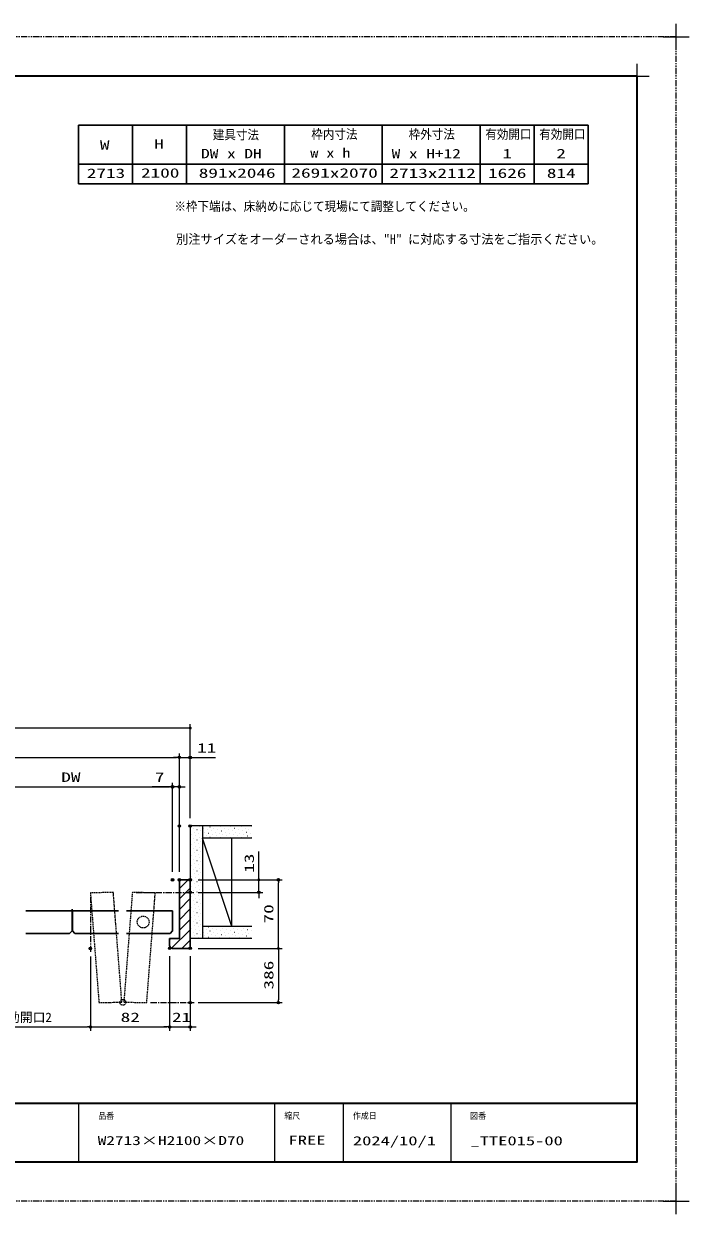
# Model space of a CAD drawing. Units: millimetres, scale not verified. Extents: x -1306 to 1306, y -607 to 607.
# Drawn here: x -279 to 400, y -607 to 607 of the extents above; entities that cross this region are included whole.
import ezdxf
from ezdxf.enums import TextEntityAlignment as Align

# ---------------------------------------------------------------- set-up
doc = ezdxf.new("R2010")
doc.units = ezdxf.units.MM
doc.header["$LTSCALE"] = 5
doc.header["$PDMODE"] = 32
doc.header["$PDSIZE"] = 2.5
for name, pattern in [('USER1', [0.375, 0.25, -0.125]), ('USER2', [2.5, 1.25, -0.25, 0.25, -0.25, 0.25, -0.25]), ('USER3', [2, 1.25, -0.25, 0.25, -0.25])]:
    doc.linetypes.add(name, pattern=pattern)
for name, color, linetype, lineweight in [('0-1_線(白)', 7, 'Continuous', 30), ('0-2_線(黄)', 2, 'Continuous', 15), ('0-4_点線(水)', 4, 'USER1', 9), ('0-5_ハッチング', 6, 'Continuous', 9), ('0-6_点線(黄)', 2, 'USER1', 15), ('0-7_寸法線', 3, 'Continuous', 13), ('0-8_陰線', 4, 'USER2', 9), ('0-9_0', 3, 'Continuous', 25), ('0-A_DEFPOINTS', 7, 'Continuous', 5), ('0-B_中心線', 3, 'USER3', 9), ('0-C_図面枠', 7, 'Continuous', 35), ('0-D_一般', 7, 'Continuous', 5)]:
    doc.layers.add(name, color=color, linetype=linetype, lineweight=lineweight)
doc.styles.add('ＭＳ ゴシック', font='')
doc.styles.get('ＭＳ ゴシック').set_extended_font_data('MS Gothic')

# ---------------------------------------------------------------- blocks, each defined once
blk = doc.blocks.new('_DOT')
at = {"layer": '0-9_0'}
blk.add_line((-2.5, 0), (-5, 0), dxfattribs=at)
for points in [[(0, 0), (-2.5, 0), (-2.48, 0.313)], [(0, 0), (-2.48, -0.313), (-2.5, 0)], [(0, 0), (-2.48, 0.313), (-2.421, 0.622)], [(0, 0), (-2.421, -0.622), (-2.48, -0.313)], [(0, 0), (-2.421, 0.622), (-2.324, 0.92)], [(0, 0), (-2.324, -0.92), (-2.421, -0.622)], [(0, 0), (-2.324, 0.92), (-2.191, 1.204)], [(0, 0), (-2.191, -1.204), (-2.324, -0.92)], [(0, 0), (-2.191, 1.204), (-2.023, 1.469)], [(0, 0), (-2.023, -1.469), (-2.191, -1.204)], [(0, 0), (-2.023, 1.469), (-1.822, 1.711)], [(0, 0), (-1.822, -1.711), (-2.023, -1.469)], [(0, 0), (-1.822, 1.711), (-1.594, 1.926)], [(0, 0), (-1.594, -1.926), (-1.822, -1.711)], [(0, 0), (-1.594, 1.926), (-1.34, 2.111)], [(0, 0), (-1.34, -2.111), (-1.594, -1.926)], [(0, 0), (-1.34, 2.111), (-1.064, 2.262)], [(0, 0), (-1.064, -2.262), (-1.34, -2.111)], [(0, 0), (-1.064, 2.262), (-0.773, 2.378)], [(0, 0), (-0.773, -2.378), (-1.064, -2.262)], [(0, 0), (-0.773, 2.378), (-0.468, 2.456)], [(0, 0), (-0.468, -2.456), (-0.773, -2.378)], [(0, 0), (-0.468, 2.456), (-0.157, 2.495)], [(0, 0), (-0.157, -2.495), (-0.468, -2.456)], [(0, 0), (-0.157, 2.495), (0.157, 2.495)], [(0, 0), (0.157, -2.495), (-0.157, -2.495)], [(0, 0), (0.157, 2.495), (0.468, 2.456)], [(0, 0), (0.468, 2.456), (0.773, 2.378)], [(0, 0), (0.773, 2.378), (1.064, 2.262)], [(0, 0), (1.064, 2.262), (1.34, 2.111)], [(0, 0), (1.34, 2.111), (1.594, 1.926)], [(0, 0), (1.594, 1.926), (1.822, 1.711)], [(0, 0), (1.822, 1.711), (2.023, 1.469)], [(0, 0), (2.023, 1.469), (2.191, 1.204)], [(0, 0), (2.191, 1.204), (2.324, 0.92)], [(0, 0), (2.324, 0.92), (2.421, 0.622)], [(0, 0), (2.421, 0.622), (2.48, 0.313)], [(0, 0), (2.48, 0.313), (2.5, 0)], [(0, 0), (0.468, -2.456), (0.157, -2.495)], [(0, 0), (0.773, -2.378), (0.468, -2.456)], [(0, 0), (1.064, -2.262), (0.773, -2.378)], [(0, 0), (1.34, -2.111), (1.064, -2.262)], [(0, 0), (1.594, -1.926), (1.34, -2.111)], [(0, 0), (1.822, -1.711), (1.594, -1.926)], [(0, 0), (2.023, -1.469), (1.822, -1.711)], [(0, 0), (2.191, -1.204), (2.023, -1.469)], [(0, 0), (2.324, -0.92), (2.191, -1.204)], [(0, 0), (2.421, -0.622), (2.324, -0.92)], [(0, 0), (2.48, -0.313), (2.421, -0.622)], [(0, 0), (2.5, 0), (2.48, -0.313)]]:
    blk.add_solid(points, dxfattribs=at)
blk = doc.blocks.new('グループ-13-1')
at = {"layer": '0-D_一般'}
for p, q in [((62041.6, -14029.5), (62041.6, -13365.5)), ((61709.6, -13697.5), (62373.6, -13697.5))]:
    blk.add_line(p, q, dxfattribs=at)

msp = doc.modelspace()

# ---------------------------------------------------------------- linework, layer by layer
at = {"layer": '0-1_線(白)'}
for p, q in [((-222.964, 504), (-222.964, 444)), ((-222.964, 504), (297.036, 504)), ((-167.964, 504), (-167.964, 444)), ((-112.964, 504), (-112.964, 444)), ((-12.964, 504), (-12.964, 444)), ((87.036, 504), (87.036, 444)), ((187.036, 504), (187.036, 444)), ((242.036, 504), (242.036, 444)), ((297.036, 504), (297.036, 444)), ((-222.964, 464), (297.036, 464)), ((-222.964, 444), (297.036, 444)), ((-109.067, -266.126), (-120.067, -266.126)), ((-229.692, -297.719), (-276.754, -297.719)), ((-229.692, -318.219), (-229.692, -297.719)), ((-229.192, -297.719), (-229.192, -318.219)), ((-182.129, -297.719), (-229.192, -297.719)), ((-127.067, -297.719), (-174.129, -297.719)), ((-127.067, -318.219), (-127.067, -297.719)), ((-232.192, -320.719), (-276.754, -320.719)), ((-232.192, -320.719), (-229.692, -318.219)), ((-229.192, -318.219), (-226.692, -320.719)), ((-226.692, -320.719), (-182.129, -320.719)), ((-174.129, -320.719), (-129.567, -320.719)), ((-129.567, -320.719), (-127.067, -318.219))]:
    msp.add_line(p, q, dxfattribs=at)
for points in [[(-130.067, -333.126), (-130.067, -326.126), (-120.067, -326.126), (-120.067, -266.126)], [(-109.067, -266.126), (-109.067, -336.126), (-127.067, -336.126)]]:
    msp.add_lwpolyline(points, dxfattribs=at)
msp.add_arc((-127.067, -333.126), 3, 180, 270, dxfattribs=at)
at = {"layer": '0-2_線(黄)'}
for p, q in [((-46.226, -211.126), (-109.067, -211.126)), ((-109.067, -211.126), (-109.067, -266.126)), ((-96.567, -211.126), (-96.567, -326.126)), ((-46.226, -223.626), (-96.567, -223.626)), ((-66.567, -313.626), (-96.567, -223.626)), ((-66.567, -313.626), (-66.567, -223.626)), ((-46.226, -313.626), (-96.567, -313.626)), ((-46.226, -326.126), (-109.067, -326.126))]:
    msp.add_line(p, q, dxfattribs=at)
at = {"layer": '0-4_点線(水)'}
for p, q in [((-228.942, -296.719), (-229.942, -296.719)), ((-229.442, -297.219), (-229.442, -296.219))]:
    msp.add_line(p, q, dxfattribs=at)
msp.add_circle((-157.067, -309.219), 6, dxfattribs=at)
at = {"layer": '0-5_ハッチング'}
for p, q in [((-108.772, -216.005), (-108.722, -216.005)), ((-106.121, -213.353), (-106.071, -213.353)), ((-104.795, -217.331), (-104.745, -217.331)), ((-102.143, -214.679), (-102.093, -214.679)), ((-99.491, -212.027), (-99.441, -212.027)), ((-98.166, -216.005), (-98.116, -216.005)), ((-95.514, -213.353), (-95.464, -213.353)), ((-94.188, -217.331), (-94.138, -217.331)), ((-91.536, -214.679), (-91.486, -214.679)), ((-88.885, -212.027), (-88.835, -212.027)), ((-87.559, -216.005), (-87.509, -216.005)), ((-84.907, -213.353), (-84.857, -213.353)), ((-83.582, -217.331), (-83.532, -217.331)), ((-80.93, -214.679), (-80.88, -214.679)), ((-78.278, -212.027), (-78.228, -212.027)), ((-76.952, -216.005), (-76.902, -216.005)), ((-74.301, -213.353), (-74.251, -213.353)), ((-72.975, -217.331), (-72.925, -217.331)), ((-70.323, -214.679), (-70.273, -214.679)), ((-67.672, -212.027), (-67.622, -212.027)), ((-66.346, -216.005), (-66.296, -216.005)), ((-63.694, -213.353), (-63.644, -213.353)), ((-62.368, -217.331), (-62.318, -217.331)), ((-59.717, -214.679), (-59.667, -214.679)), ((-57.065, -212.027), (-57.015, -212.027)), ((-55.739, -216.005), (-55.689, -216.005)), ((-53.088, -213.353), (-53.038, -213.353)), ((-51.762, -217.331), (-51.712, -217.331)), ((-49.11, -214.679), (-49.06, -214.679)), ((-46.458, -212.027), (-46.408, -212.027)), ((-108.772, -226.611), (-108.722, -226.611)), ((-107.446, -219.982), (-107.396, -219.982)), ((-107.446, -230.589), (-107.396, -230.589)), ((-106.121, -223.96), (-106.071, -223.96)), ((-104.795, -227.937), (-104.745, -227.937)), ((-103.469, -221.308), (-103.419, -221.308)), ((-102.143, -225.286), (-102.093, -225.286)), ((-100.817, -218.657), (-100.767, -218.657)), ((-100.817, -229.263), (-100.767, -229.263)), ((-99.491, -222.634), (-99.441, -222.634)), ((-98.166, -226.611), (-98.116, -226.611)), ((-96.84, -219.982), (-96.79, -219.982)), ((-96.84, -230.589), (-96.79, -230.589)), ((-92.862, -221.308), (-92.812, -221.308)), ((-90.211, -218.657), (-90.161, -218.657)), ((-88.885, -222.634), (-88.835, -222.634)), ((-86.233, -219.982), (-86.183, -219.982)), ((-82.256, -221.308), (-82.206, -221.308)), ((-79.604, -218.657), (-79.554, -218.657)), ((-78.278, -222.634), (-78.228, -222.634)), ((-75.627, -219.982), (-75.577, -219.982)), ((-71.649, -221.308), (-71.599, -221.308)), ((-68.997, -218.657), (-68.947, -218.657)), ((-67.672, -222.634), (-67.622, -222.634)), ((-65.02, -219.982), (-64.97, -219.982)), ((-61.043, -221.308), (-60.993, -221.308)), ((-58.391, -218.657), (-58.341, -218.657)), ((-57.065, -222.634), (-57.015, -222.634)), ((-54.413, -219.982), (-54.363, -219.982)), ((-50.436, -221.308), (-50.386, -221.308)), ((-47.784, -218.657), (-47.734, -218.657)), ((-46.458, -222.634), (-46.408, -222.634)), ((-108.772, -237.218), (-108.722, -237.218)), ((-107.446, -241.196), (-107.396, -241.196)), ((-106.121, -234.566), (-106.071, -234.566)), ((-104.795, -238.544), (-104.745, -238.544)), ((-103.469, -231.915), (-103.419, -231.915)), ((-103.469, -242.521), (-103.419, -242.521)), ((-102.143, -235.892), (-102.093, -235.892)), ((-100.817, -239.87), (-100.767, -239.87)), ((-99.491, -233.241), (-99.441, -233.241)), ((-98.166, -237.218), (-98.116, -237.218)), ((-96.84, -241.196), (-96.79, -241.196)), ((-108.772, -247.825), (-108.722, -247.825)), ((-107.446, -251.802), (-107.396, -251.802)), ((-106.121, -245.173), (-106.071, -245.173)), ((-104.795, -249.151), (-104.745, -249.151)), ((-103.469, -253.128), (-103.419, -253.128)), ((-102.143, -246.499), (-102.093, -246.499)), ((-100.817, -250.476), (-100.767, -250.476)), ((-99.491, -243.847), (-99.441, -243.847)), ((-99.491, -254.454), (-99.441, -254.454)), ((-98.166, -247.825), (-98.116, -247.825)), ((-96.84, -251.802), (-96.79, -251.802)), ((-120.067, -275.029), (-111.164, -266.126)), ((-108.772, -258.431), (-108.722, -258.431)), ((-107.446, -262.409), (-107.396, -262.409)), ((-106.121, -255.78), (-106.071, -255.78)), ((-106.121, -266.386), (-106.071, -266.386)), ((-104.795, -259.757), (-104.745, -259.757)), ((-103.469, -263.735), (-103.419, -263.735)), ((-102.143, -257.105), (-102.093, -257.105)), ((-100.817, -261.083), (-100.767, -261.083)), ((-99.491, -265.06), (-99.441, -265.06)), ((-98.166, -258.431), (-98.116, -258.431)), ((-96.84, -262.409), (-96.79, -262.409)), ((-120.067, -285.636), (-109.067, -274.636)), ((-108.772, -269.038), (-108.722, -269.038)), ((-107.446, -273.015), (-107.396, -273.015)), ((-106.121, -276.993), (-106.071, -276.993)), ((-104.795, -270.364), (-104.745, -270.364)), ((-103.469, -274.341), (-103.419, -274.341)), ((-102.143, -267.712), (-102.093, -267.712)), ((-102.143, -278.319), (-102.093, -278.319)), ((-100.817, -271.69), (-100.767, -271.69)), ((-99.491, -275.667), (-99.441, -275.667)), ((-98.166, -269.038), (-98.116, -269.038)), ((-96.84, -273.015), (-96.79, -273.015)), ((-120.067, -296.242), (-109.067, -285.242)), ((-108.772, -279.644), (-108.722, -279.644)), ((-108.772, -290.251), (-108.722, -290.251)), ((-107.446, -283.622), (-107.396, -283.622)), ((-106.121, -287.599), (-106.071, -287.599)), ((-104.795, -280.97), (-104.745, -280.97)), ((-103.469, -284.948), (-103.419, -284.948)), ((-102.143, -288.925), (-102.093, -288.925)), ((-100.817, -282.296), (-100.767, -282.296)), ((-99.491, -286.274), (-99.441, -286.274)), ((-98.166, -279.644), (-98.116, -279.644)), ((-98.166, -290.251), (-98.116, -290.251)), ((-96.84, -283.622), (-96.79, -283.622)), ((-120.067, -306.849), (-109.067, -295.849)), ((-108.772, -300.858), (-108.722, -300.858)), ((-107.446, -294.229), (-107.396, -294.229)), ((-106.121, -298.206), (-106.071, -298.206)), ((-104.795, -291.577), (-104.745, -291.577)), ((-104.795, -302.184), (-104.745, -302.184)), ((-103.469, -295.554), (-103.419, -295.554)), ((-102.143, -299.532), (-102.093, -299.532)), ((-100.817, -292.903), (-100.767, -292.903)), ((-100.817, -303.509), (-100.767, -303.509)), ((-99.491, -296.88), (-99.441, -296.88)), ((-98.166, -300.858), (-98.116, -300.858)), ((-96.84, -294.229), (-96.79, -294.229)), ((-120.067, -317.455), (-109.067, -306.455)), ((-108.772, -311.464), (-108.722, -311.464)), ((-107.446, -304.835), (-107.396, -304.835)), ((-107.446, -315.442), (-107.396, -315.442)), ((-106.121, -308.813), (-106.071, -308.813)), ((-104.795, -312.79), (-104.745, -312.79)), ((-103.469, -306.161), (-103.419, -306.161)), ((-102.143, -310.138), (-102.093, -310.138)), ((-100.817, -314.116), (-100.767, -314.116)), ((-99.491, -307.487), (-99.441, -307.487)), ((-98.166, -311.464), (-98.116, -311.464)), ((-96.84, -304.835), (-96.79, -304.835)), ((-96.84, -315.442), (-96.79, -315.442)), ((-90.211, -314.116), (-90.161, -314.116)), ((-86.233, -315.442), (-86.183, -315.442)), ((-79.604, -314.116), (-79.554, -314.116)), ((-75.627, -315.442), (-75.577, -315.442)), ((-68.997, -314.116), (-68.947, -314.116)), ((-65.02, -315.442), (-64.97, -315.442)), ((-58.391, -314.116), (-58.341, -314.116)), ((-54.413, -315.442), (-54.363, -315.442)), ((-47.784, -314.116), (-47.734, -314.116)), ((-130.067, -327.455), (-128.737, -326.126)), ((-127.98, -335.975), (-109.067, -317.062)), ((-117.524, -336.126), (-109.067, -327.669)), ((-108.772, -322.071), (-108.722, -322.071)), ((-107.446, -326.048), (-107.396, -326.048)), ((-106.121, -319.419), (-106.071, -319.419)), ((-104.795, -323.397), (-104.745, -323.397)), ((-103.469, -316.768), (-103.419, -316.768)), ((-102.143, -320.745), (-102.093, -320.745)), ((-100.817, -324.723), (-100.767, -324.723)), ((-99.491, -318.093), (-99.441, -318.093)), ((-98.166, -322.071), (-98.116, -322.071)), ((-96.84, -326.048), (-96.79, -326.048)), ((-95.514, -319.419), (-95.464, -319.419)), ((-94.188, -323.397), (-94.138, -323.397)), ((-92.862, -316.768), (-92.812, -316.768)), ((-91.536, -320.745), (-91.486, -320.745)), ((-90.211, -324.723), (-90.161, -324.723)), ((-88.885, -318.093), (-88.835, -318.093)), ((-87.559, -322.071), (-87.509, -322.071)), ((-86.233, -326.048), (-86.183, -326.048)), ((-84.907, -319.419), (-84.857, -319.419)), ((-83.582, -323.397), (-83.532, -323.397)), ((-82.256, -316.768), (-82.206, -316.768)), ((-80.93, -320.745), (-80.88, -320.745)), ((-79.604, -324.723), (-79.554, -324.723)), ((-78.278, -318.093), (-78.228, -318.093)), ((-76.952, -322.071), (-76.902, -322.071)), ((-75.627, -326.048), (-75.577, -326.048)), ((-74.301, -319.419), (-74.251, -319.419)), ((-72.975, -323.397), (-72.925, -323.397)), ((-71.649, -316.768), (-71.599, -316.768)), ((-70.323, -320.745), (-70.273, -320.745)), ((-68.997, -324.723), (-68.947, -324.723)), ((-67.672, -318.093), (-67.622, -318.093)), ((-66.346, -322.071), (-66.296, -322.071)), ((-65.02, -326.048), (-64.97, -326.048)), ((-63.694, -319.419), (-63.644, -319.419)), ((-62.368, -323.397), (-62.318, -323.397)), ((-61.043, -316.768), (-60.993, -316.768)), ((-59.717, -320.745), (-59.667, -320.745)), ((-58.391, -324.723), (-58.341, -324.723)), ((-57.065, -318.093), (-57.015, -318.093)), ((-55.739, -322.071), (-55.689, -322.071)), ((-54.413, -326.048), (-54.363, -326.048)), ((-53.088, -319.419), (-53.038, -319.419)), ((-51.762, -323.397), (-51.712, -323.397)), ((-50.436, -316.768), (-50.386, -316.768)), ((-49.11, -320.745), (-49.06, -320.745)), ((-47.784, -324.723), (-47.734, -324.723)), ((-46.458, -318.093), (-46.408, -318.093))]:
    msp.add_line(p, q, dxfattribs=at)
at = {"layer": '0-6_点線(黄)'}
for points in [[(-202.216, -391.405), (-178.822, -390.898), (-187.519, -278.972), (-210.914, -279.479)], [(-144.719, -279.479), (-168.114, -278.972), (-176.811, -390.898), (-153.417, -391.405)]]:
    msp.add_lwpolyline(points, close=True, dxfattribs=at)
msp.add_circle((-177.817, -391.126), 3, dxfattribs=at)
at = {"layer": '0-7_寸法線'}
for p, q in [((-109.067, -203.126), (-109.067, -107.312)), ((-112.067, -111.312), (-760.317, -111.312)), ((-749.317, -141.219), (-123.067, -141.219)), ((-123.067, -141.312), (-126.067, -141.312)), ((-120.067, -203.219), (-120.067, -137.219)), ((-120.067, -203.219), (-120.067, -137.312)), ((-120.067, -141.312), (-109.067, -141.312)), ((-109.067, -203.126), (-109.067, -137.312)), ((-106.067, -141.312), (-83.162, -141.312)), ((-127.067, -258.126), (-127.067, -167.219)), ((-127.067, -258.126), (-127.067, -167.219)), ((-120.067, -258.126), (-120.067, -167.219)), ((-328.814, -171.219), (-130.067, -171.219)), ((-130.067, -171.219), (-147.733, -171.219)), ((-120.067, -171.219), (-127.067, -171.219)), ((-117.067, -171.219), (-114.067, -171.219)), ((-38.998, -263.126), (-38.998, -237.364)), ((-101.067, -266.126), (-15.067, -266.126)), ((-101.067, -266.126), (-34.998, -266.126)), ((-38.998, -278.972), (-38.998, -266.126)), ((-101.067, -278.972), (-34.998, -278.972)), ((-19.067, -333.126), (-19.067, -269.126)), ((-38.998, -281.972), (-38.998, -284.972)), ((-101.067, -336.126), (-15.067, -336.126)), ((-101.067, -336.126), (-15.067, -336.126)), ((-19.067, -339.126), (-19.067, -388.405)), ((-210.914, -344.219), (-210.914, -420.219)), ((-210.914, -344.219), (-210.914, -420.219)), ((-130.067, -344.126), (-130.067, -420.219)), ((-130.067, -344.126), (-130.067, -420.219)), ((-109.067, -344.126), (-109.067, -420.219)), ((-101.067, -391.405), (-15.067, -391.405)), ((-348.469, -416.219), (-213.914, -416.219)), ((-207.914, -416.219), (-133.067, -416.219)), ((-133.067, -416.219), (-136.067, -416.219)), ((-130.067, -416.219), (-109.067, -416.219)), ((-106.067, -416.219), (-103.067, -416.219))]:
    msp.add_line(p, q, dxfattribs=at)
at = {"layer": '0-8_陰線'}
for p, q in [((387.036, 594), (-1292.964, 594)), ((387.036, -594), (387.036, 594)), ((387.036, -594), (-1292.964, -594))]:
    msp.add_line(p, q, dxfattribs=at)
at = {"layer": '0-9_0', "color": 7}
for p, q in [((-222.964, -494), (-222.964, -554)), ((-22.964, -494), (-22.964, -554)), ((47.036, -494), (47.036, -554)), ((157.036, -494), (157.036, -554))]:
    msp.add_line(p, q, dxfattribs=at)
at = {"layer": '0-A_DEFPOINTS'}
for p, q in [((347.036, 541.55), (347.036, 566.45)), ((334.586, 554), (359.486, 554))]:
    msp.add_line(p, q, dxfattribs=at)
for p in [(-120.067, -141.219), (-109.067, -141.312), (-127.067, -171.219), (-120.067, -171.219), (-120.067, -211.219), (-109.067, -211.126), (-127.067, -266.126), (-120.067, -266.126), (-109.067, -266.126), (-109.067, -266.126), (-19.067, -266.126), (-109.067, -278.972), (-38.998, -278.972), (-210.914, -336.219), (-130.067, -336.126), (-109.067, -336.126), (-109.067, -336.126), (-109.067, -391.405), (-19.067, -391.405), (-210.914, -416.219), (-130.067, -416.219), (-109.067, -416.219)]:
    msp.add_point(p, dxfattribs=at)
at = {"layer": '0-B_中心線'}
for p, q in [((-164.114, -278.972), (-105.072, -278.972)), ((-210.914, -283.479), (-210.914, -340.125)), ((-149.417, -391.405), (-105.067, -391.405))]:
    msp.add_line(p, q, dxfattribs=at)
at = {"layer": '0-C_図面枠'}
msp.add_line((-1252.964, -494), (347.036, -494), dxfattribs=at)
msp.add_lwpolyline([(-1252.964, -554), (347.036, -554), (347.036, 554), (-1252.964, 554)], close=True, dxfattribs=at)

# ---------------------------------------------------------------- block references
at = {"layer": '0-7_寸法線', "xscale": 0.6, "yscale": 0.6}
for p in [(-109.067, -111.312), (-120.067, -141.219), (-120.067, -141.312), (-127.067, -171.219), (-127.067, -171.219), (-210.914, -416.219), (-130.067, -416.219), (-130.067, -416.219)]:
    msp.add_blockref('_DOT', p, dxfattribs=at)
for p, rotation in [((-109.067, -141.312), 180), ((-120.067, -171.219), 180), ((-38.998, -266.126), 270), ((-19.067, -266.126), 90), ((-38.998, -278.972), 90), ((-19.067, -336.126), 270), ((-19.067, -336.126), 90), ((-19.067, -391.405), 270), ((-210.914, -416.219), 180), ((-109.067, -416.219), 180)]:
    msp.add_blockref('_DOT', p, dxfattribs=dict(at, rotation=rotation))
at = {"layer": '0-8_陰線', "xscale": 0.04, "yscale": 0.04}
for p in [(-2094.629, 1141.9), (-2094.629, -46.1)]:
    msp.add_blockref('グループ-13-1', p, dxfattribs=at)

# ---------------------------------------------------------------- texts
at = {"layer": '0-2_線(黄)', "style": 'ＭＳ ゴシック'}
for s, height, width, p in [('建具寸法', 9.604, 0.9, (-85.965, 486.519)), ('枠内寸法', 9.604, 0.9, (14.562, 487.002)), ('枠外寸法', 9.604, 0.9, (113.954, 487.002)), ('有効開口', 9.604, 0.9, (192.201, 487.029)), ('有効開口', 9.604, 0.9, (247.201, 487.029)), ('W', 9.604, 1.5, (-201.217, 475.906)), ('H', 9.604, 1.5, (-145.826, 476.887)), ('DW x DH', 9.621, 1.35, (-97.942, 467.19)), ('w x h', 9.621, 1.25, (13.546, 467.877)), ('W x H+12', 9.621, 1.35, (96.563, 467.122)), ('1', 9.604, 1.5, (209.641, 467.179)), ('2', 9.604, 1.5, (264.641, 467.179)), ('2713', 9.604, 1.5, (-214.621, 447.121)), ('2100', 9.604, 1.5, (-159.301, 447.408)), ('891x2046', 9.604, 1.5, (-100.313, 447.282)), ('2691x2070', 9.604, 1.5, (-5.729, 447.348)), ('2713x2112', 9.604, 1.5, (94.271, 447.136)), ('1626', 9.604, 1.5, (194.939, 447.157)), ('814', 9.604, 1.5, (255.017, 447.157)), ('※枠下端は、床納めに応じて現場にて調整してください。', 9.604, 0.9, (-125.163, 413.428)), ('別注サイズをオーダーされる場合は、"H" に対応する寸法をご指示ください。', 9.621, 0.95, (-123.471, 379.895))]:
    msp.add_text(s, height=height, dxfattribs=dict(at, width=width)).set_placement(p, align=Align.BOTTOM_LEFT)
at = {"layer": '0-7_寸法線', "style": 'ＭＳ ゴシック', "width": 1.5}
for s, p in [('11', (-101.924, -139.162)), ('DW', (-240.631, -169.069)), ('7', (-145.162, -169.069)), ('82', (-180.014, -414.069)), ('21', (-127.662, -414.069))]:
    msp.add_text(s, height=9.604, dxfattribs=at).set_placement(p, align=Align.BOTTOM_LEFT)
for s, p in [('13', (-41.148, -258.983)), ('70', (-21.216, -310.65)), ('386', (-21.216, -378.051))]:
    msp.add_text(s, height=9.604, rotation=90, dxfattribs=at).set_placement(p, align=Align.BOTTOM_LEFT)
at = {"layer": '0-7_寸法線', "style": 'ＭＳ ゴシック'}
msp.add_text('有効開口2', height=9.604, dxfattribs=at).set_placement((-309.239, -414.069), align=Align.BOTTOM_LEFT)
at = {"layer": '0-C_図面枠', "style": 'ＭＳ ゴシック'}
for s, height, width, p in [('品番', 6.452, 0.9, (-202.964, -512.073)), ('縮尺', 6.452, 0.9, (-12.964, -512.038)), ('作成日', 6.452, 0.9, (57.036, -511.963)), ('図番', 6.452, 0.9, (176.633, -512.073)), ('W2713×H2100×D70', 9.236, 1.4, (-203.459, -539.518)), ('FREE', 9.238, 1.5, (-8.664, -539.129)), ('2024/10/1', 9.238, 1.5, (57.036, -539.776)), ('_TTE015-00', 9.238, 1.5, (177.071, -539.776))]:
    msp.add_text(s, height=height, dxfattribs=dict(at, width=width)).set_placement(p, align=Align.BOTTOM_LEFT)

doc.saveas('drawing.dxf')
